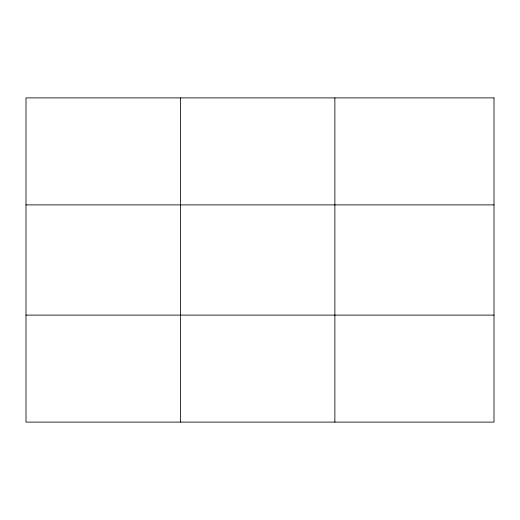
<?xml version="1.0" encoding="UTF-8"?>
<svg xmlns="http://www.w3.org/2000/svg" width="520" height="520" viewBox="0 0 520 520"><rect width="100%" height="100%" fill="white"/><g stroke="black" fill="none" stroke-linecap="round" stroke-linejoin="round"><path stroke-width="0.78" d="M180.44 422.103L180.44 97.897M334.88 422.103L334.88 97.897M26 204.886L494 204.886M26 315.114L494 315.114M494 97.897L494 422.103L26 422.103L26 97.897L494 97.897"/></g></svg>
